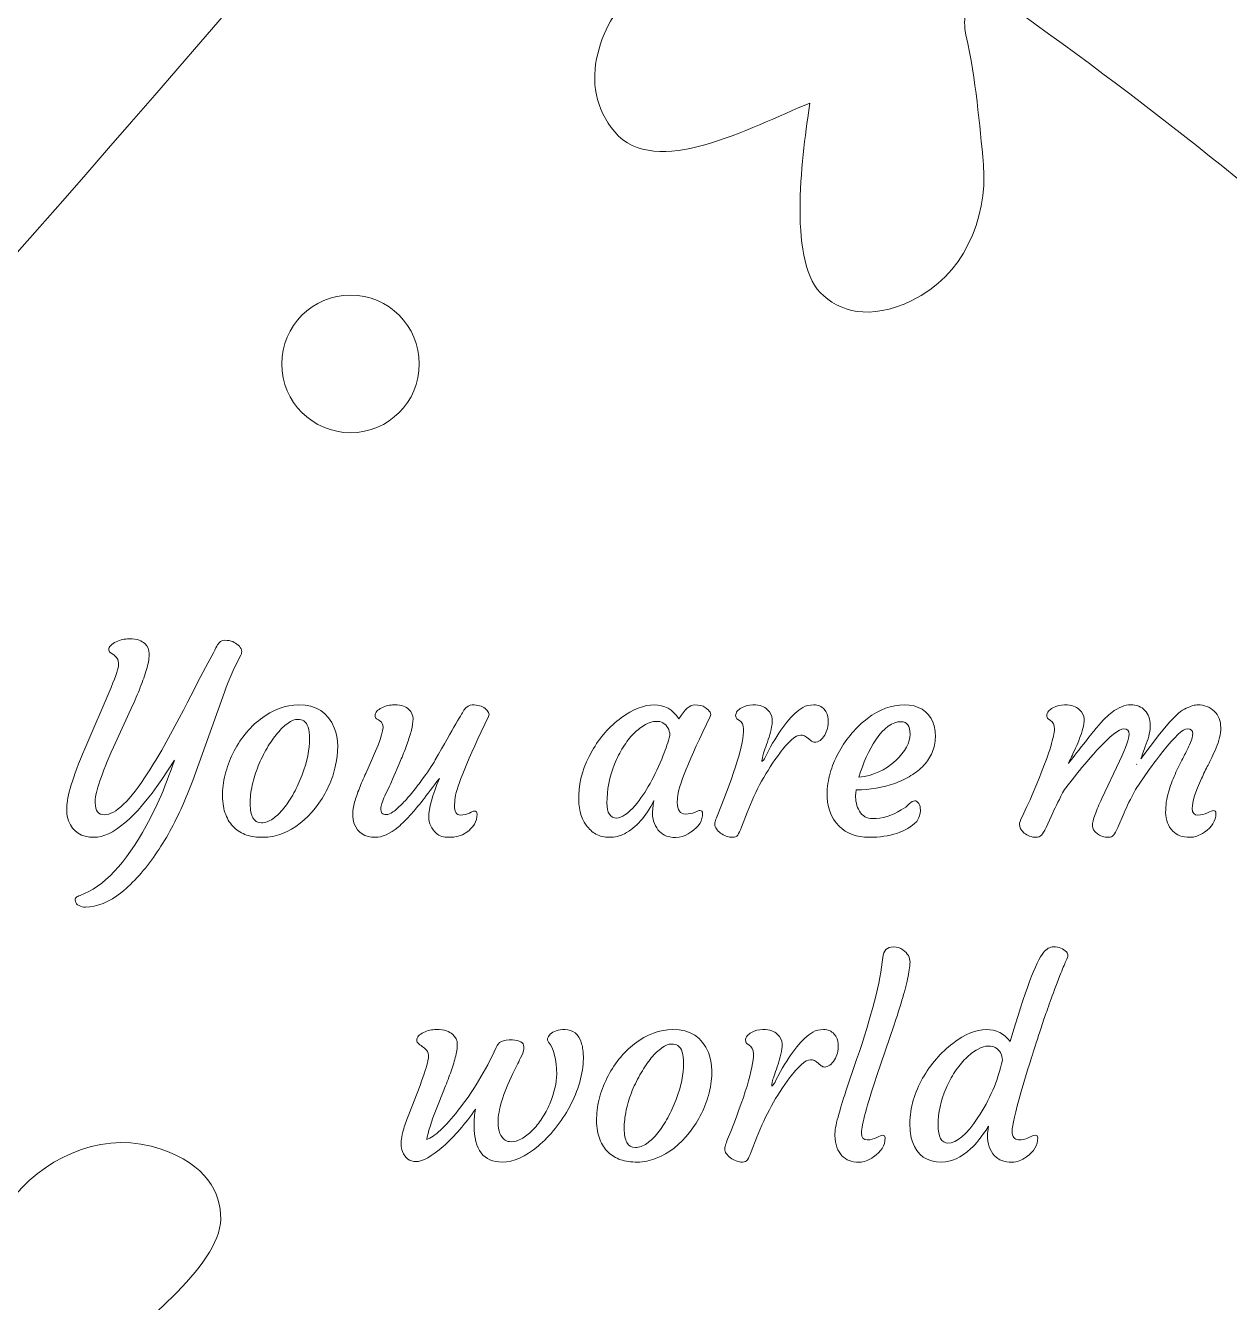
# Model space of a CAD drawing. Header units: inches. Extents: x -160 to 752, y 28 to 782.
# Drawn here: x 327.9 to 427.2, y 496.9 to 602.2 of the extents above; entities that cross this region are included whole.
import ezdxf

# ---------------------------------------------------------------- set-up
doc = ezdxf.new("R2010")
doc.units = ezdxf.units.IN
doc.header["$MEASUREMENT"] = 0
doc.layers.add('_U+0421_U+043B_U+043E_U+0439 1', color=7, linetype='Continuous')

# ---------------------------------------------------------------- blocks, each defined once
blk = doc.blocks.new('block 2')
at = {"layer": '_U+0421_U+043B_U+043E_U+0439 1', "color": 12, "lineweight": 9, "true_color": 0xe30513}
for points, knots in [([(305.09, 27.81), (184.24, 132.09), (55.29, 227.61), (-54.65, 344.61), (-130.38, 432.04), (-160.47, 554.53), (-106.38, 659.79), (-61.65, 746.82), (0.67, 769.94), (55.4, 761.15), (152.47, 745.58), (244.36, 626.03), (305, 559.17), (383.27, 640.56), (469.58, 781.89), (597.36, 753.44), (657.3, 740.1), (700.3, 699.79), (723.45, 645.65), (746.6, 591.54), (751.52, 539.49), (735.49, 482.62), (690.02, 321.27), (429.51, 136.47), (305.09, 27.81), (305.09, 27.81), (305.09, 27.81), (305.09, 27.81)], [0, 0, 0, 0, 1, 1, 1, 2, 2, 2, 3, 3, 3, 4, 4, 4, 5, 5, 5, 6, 6, 6, 7, 7, 7, 8, 8, 8, 9, 9, 9, 9]), ([(579.12, 671.93), (563.35, 665.62), (547.38, 659.03), (531.38, 646.39), (532.3, 644.66), (534.52, 644.38), (535.19, 644.39), (539.12, 644.46), (542.59, 643.97), (545.98, 643.63), (550.52, 642.98), (554.61, 640.09), (555.73, 635.53), (556.65, 631.76), (555.39, 629.45), (553.52, 628.29), (550.2, 626.23), (541.8, 629.26), (538.06, 630.66), (539.03, 625.35), (541.65, 616.89), (537.08, 614.42), (534.94, 613.26), (532.6, 613.35), (530.5, 614.37), (528.4, 615.39), (526.9, 616.82), (525.9, 618.95), (523.85, 623.29), (524.35, 630.52), (525.12, 635.36), (525.37, 636.92), (524.81, 638.65), (523.55, 639.64), (517.37, 633.8), (510.59, 626.3), (504.32, 617.9), (480.88, 586.49), (456.69, 534.63), (430.41, 501.71), (431.53, 500.11), (433.73, 499.78), (434.4, 499.87), (438.28, 500.41), (441.79, 500.35), (445.2, 500.42), (449.79, 500.32), (454.19, 497.95), (455.85, 493.55), (457.22, 489.92), (456.25, 487.47), (454.53, 486.1), (451.49, 483.65), (442.78, 485.65), (438.9, 486.59), (440.51, 481.43), (444.12, 473.35), (439.89, 470.35), (437.9, 468.94), (435.57, 468.75), (433.36, 469.51), (431.15, 470.26), (429.49, 471.5), (428.24, 473.49), (425.68, 477.56), (425.31, 484.79), (425.49, 489.69), (425.55, 491.26), (424.78, 492.92), (423.41, 493.75), (394.21, 462), (361.88, 456.55), (326.54, 457.86), (291.19, 459.16), (252.36, 466.43), (220.23, 490.95), (188.11, 515.47), (162.7, 557.24), (136.22, 588.28), (114.09, 614.22), (90.28, 633.24), (69, 643.8), (67.84, 642.22), (68.55, 640.1), (68.85, 639.5), (70.61, 635.99), (71.68, 632.65), (72.83, 629.44), (74.21, 625.07), (73.38, 620.13), (69.75, 617.15), (66.75, 614.69), (64.12, 614.83), (62.26, 616.01), (58.97, 618.11), (58.07, 626.99), (57.71, 630.97), (53.34, 627.79), (46.86, 621.78), (42.65, 624.83), (40.68, 626.26), (39.75, 628.4), (39.76, 630.74), (39.77, 633.07), (40.41, 635.05), (41.89, 636.87), (44.92, 640.59), (51.66, 643.27), (56.35, 644.67), (57.86, 645.12), (59.18, 646.38), (59.53, 647.94), (34.92, 656.84), (11.32, 654.93), (-10.35, 652.42)], [0, 0, 0, 0, 1, 1, 1, 2, 2, 2, 3, 3, 3, 4, 4, 4, 5, 5, 5, 6, 6, 6, 7, 7, 7, 8, 8, 8, 9, 9, 9, 10, 10, 10, 11, 11, 11, 12, 12, 12, 13, 13, 13, 14, 14, 14, 15, 15, 15, 16, 16, 16, 17, 17, 17, 18, 18, 18, 19, 19, 19, 20, 20, 20, 21, 21, 21, 22, 22, 22, 23, 23, 23, 24, 24, 24, 25, 25, 25, 26, 26, 26, 27, 27, 27, 28, 28, 28, 29, 29, 29, 30, 30, 30, 31, 31, 31, 32, 32, 32, 33, 33, 33, 34, 34, 34, 35, 35, 35, 36, 36, 36, 37, 37, 37, 38, 38, 38, 38]), ([(368.44, 630.97), (378.34, 624.63), (388.24, 618.29), (397.96, 611.69), (397.25, 610.26), (396.1, 609.49), (394.53, 609.41), (389.64, 609.17), (382.46, 608.18), (378.63, 605.28), (376.76, 603.87), (375.66, 602.11), (375.1, 599.84), (374.53, 597.57), (374.92, 595.27), (376.5, 593.41), (379.85, 589.45), (387.59, 593.74), (392.59, 595.78), (391.99, 591.84), (390.75, 582.99), (393.44, 580.17), (394.96, 578.58), (397.49, 577.82), (400.99, 579.5), (405.22, 581.53), (407.2, 586.12), (406.91, 590.7), (406.55, 594.08), (406.31, 597.58), (405.44, 601.41), (405.29, 602.07), (405.11, 604.3), (406.61, 605.55), (430.89, 588.41), (453.35, 569.48), (471.76, 543.66), (499.53, 504.69), (517.31, 450.95), (500.06, 389.01), (482.8, 327.07), (430.6, 256.9), (406.61, 207.43), (393.54, 180.48), (391.14, 191.77), (388.23, 141.24)], [0, 0, 0, 0, 1, 1, 1, 2, 2, 2, 3, 3, 3, 4, 4, 4, 5, 5, 5, 6, 6, 6, 7, 7, 7, 8, 8, 8, 9, 9, 9, 10, 10, 10, 11, 11, 11, 12, 12, 12, 13, 13, 13, 14, 14, 14, 15, 15, 15, 15]), ([(354.73, 579.95), (357.87, 579.95), (360.4, 577.41), (360.4, 574.28), (360.4, 571.15), (357.87, 568.61), (354.73, 568.61), (351.6, 568.61), (349.07, 571.15), (349.07, 574.28), (349.07, 577.41), (351.6, 579.95), (354.73, 579.95), (354.73, 579.95), (354.73, 579.95), (354.73, 579.95)], [0, 0, 0, 0, 1, 1, 1, 2, 2, 2, 3, 3, 3, 4, 4, 4, 5, 5, 5, 5]), ([(-133.18, 526.04), (-108.39, 533.44), (-83.6, 540.85), (-55.47, 535.1), (-54.61, 536.86), (-55.84, 539.06), (-56.24, 539.6), (-58.58, 542.75), (-60.21, 545.86), (-61.91, 548.81), (-64.03, 552.88), (-64.07, 557.88), (-61.02, 561.45), (-58.5, 564.4), (-55.88, 564.72), (-53.85, 563.88), (-50.24, 562.39), (-47.8, 553.8), (-46.76, 549.95), (-43.01, 553.84), (-37.67, 560.89), (-33, 558.62), (-30.8, 557.56), (-29.51, 555.61), (-29.12, 553.31), (-28.72, 551.01), (-29.01, 548.95), (-30.14, 546.9), (-32.48, 542.7), (-38.64, 538.89), (-43.02, 536.7), (-44.43, 535.99), (-45.61, 534.2), (-45.68, 532.6), (-43.53, 531.93), (-41.35, 531.19), (-39.15, 530.35), (-4.07, 517.06), (36.62, 481.68), (67.42, 458.65), (98.21, 435.62), (119.11, 424.94), (144.76, 406.58), (170.42, 388.23), (200.83, 362.19), (232.92, 357.15), (265.02, 352.1), (298.81, 368.05), (336.18, 364.29), (362.16, 361.67), (390.05, 349.49), (418.01, 335.27), (417.56, 333.74), (416.16, 332.58), (414.62, 332.23), (409.84, 331.15), (402.94, 328.94), (399.66, 325.43), (398.06, 323.72), (397.29, 321.79), (397.12, 319.46), (396.95, 317.13), (397.73, 314.93), (399.6, 313.37), (403.59, 310.04), (410.47, 315.6), (415.05, 318.47), (415.14, 314.48), (415.43, 305.55), (418.57, 303.23), (420.34, 301.93), (422.95, 301.61), (426.11, 303.86), (429.94, 306.59), (431.11, 311.46), (430.03, 315.92), (429.09, 319.19), (428.26, 322.6), (426.74, 326.22), (426.48, 326.84), (425.92, 329.01), (427.18, 330.5), (436.29, 325.75), (445.6, 320.79), (454.68, 316.03), (470.92, 307.53), (487.23, 299.46), (503.26, 291.59), (502.8, 290.06), (501.4, 288.89), (499.86, 288.55), (495.08, 287.47), (488.18, 285.26), (484.9, 281.75), (483.3, 280.03), (482.53, 278.11), (482.36, 275.78), (482.19, 273.45), (482.97, 271.25), (484.84, 269.68), (488.83, 266.36), (495.71, 271.91), (500.29, 274.79), (500.38, 270.79), (500.67, 261.87), (503.81, 259.55), (505.58, 258.24), (508.2, 257.93), (511.36, 260.18), (515.18, 262.91), (516.35, 267.77), (515.27, 272.23), (514.33, 275.51), (513.5, 278.92), (511.98, 282.54), (511.72, 283.16), (511.3, 285.41), (512.56, 286.9), (532.97, 276.97), (553.26, 267.38), (573.56, 257.79)], [0, 0, 0, 0, 1, 1, 1, 2, 2, 2, 3, 3, 3, 4, 4, 4, 5, 5, 5, 6, 6, 6, 7, 7, 7, 8, 8, 8, 9, 9, 9, 10, 10, 10, 11, 11, 11, 12, 12, 12, 13, 13, 13, 14, 14, 14, 15, 15, 15, 16, 16, 16, 17, 17, 17, 18, 18, 18, 19, 19, 19, 20, 20, 20, 21, 21, 21, 22, 22, 22, 23, 23, 23, 24, 24, 24, 25, 25, 25, 26, 26, 26, 27, 27, 27, 28, 28, 28, 29, 29, 29, 30, 30, 30, 31, 31, 31, 32, 32, 32, 33, 33, 33, 34, 34, 34, 35, 35, 35, 36, 36, 36, 37, 37, 37, 38, 38, 38, 39, 39, 39, 40, 40, 40, 40]), ([(305, 559.17), (309.08, 537.63), (313.33, 515.82), (316.83, 494.96), (318.78, 494.8), (320.21, 496.52), (320.57, 497.09), (322.64, 500.43), (324.93, 503.09), (327.05, 505.75), (330.05, 509.22), (334.69, 511.09), (339.13, 509.56), (342.8, 508.3), (344.06, 505.99), (344.03, 503.79), (343.97, 499.89), (336.87, 494.46), (333.67, 492.07), (338.67, 490.02), (347.19, 487.64), (346.8, 482.46), (346.61, 480.03), (345.27, 478.12), (343.28, 476.9), (341.28, 475.69), (339.27, 475.2), (336.94, 475.5), (332.18, 476.13), (326.37, 480.47), (322.72, 483.73), (321.54, 484.78), (319.78, 485.25), (318.27, 484.73), (324.35, 446.53), (328.24, 410.82), (325.93, 382.48), (322.31, 337.91), (303.73, 310.91), (288.62, 265.95), (287.04, 266.21), (285.8, 267.11), (285.26, 268.59), (283.6, 273.19), (280.54, 279.76), (276.64, 282.58), (274.74, 283.95), (272.74, 284.48), (270.41, 284.36), (268.07, 284.23), (265.98, 283.18), (264.67, 281.13), (261.87, 276.76), (268.24, 270.62), (271.66, 266.44), (267.71, 265.86), (258.89, 264.45), (256.99, 261.04), (255.91, 259.12), (255.92, 256.49), (258.56, 253.63), (261.74, 250.18), (266.71, 249.63), (271, 251.26), (274.14, 252.6), (277.41, 253.85), (280.82, 255.81), (281.4, 256.14), (283.68, 256.7), (285.32, 255.64), (272.96, 215.04), (263.51, 160.98), (254.5, 104.88), (256.31, 104.14), (258.43, 105.31), (258.94, 105.75), (261.92, 108.31), (264.91, 110.15), (267.74, 112.05), (271.65, 114.45), (276.64, 114.84), (280.41, 112.04), (283.53, 109.73), (284.03, 107.14), (283.33, 105.05), (282.1, 101.35), (273.69, 98.32), (269.92, 97.01), (274.07, 93.54), (281.47, 88.71), (279.54, 83.89), (278.63, 81.63), (276.77, 80.2), (274.5, 79.65), (272.24, 79.09), (270.17, 79.23), (268.04, 80.23), (263.69, 82.27), (259.46, 88.15), (256.97, 92.36), (256.16, 93.72), (254.46, 94.71), (252.86, 94.67), (251.78, 87.84), (250.78, 81.56), (249.7, 74.71)], [0, 0, 0, 0, 1, 1, 1, 2, 2, 2, 3, 3, 3, 4, 4, 4, 5, 5, 5, 6, 6, 6, 7, 7, 7, 8, 8, 8, 9, 9, 9, 10, 10, 10, 11, 11, 11, 12, 12, 12, 13, 13, 13, 14, 14, 14, 15, 15, 15, 16, 16, 16, 17, 17, 17, 18, 18, 18, 19, 19, 19, 20, 20, 20, 21, 21, 21, 22, 22, 22, 23, 23, 23, 24, 24, 24, 25, 25, 25, 26, 26, 26, 27, 27, 27, 28, 28, 28, 29, 29, 29, 30, 30, 30, 31, 31, 31, 32, 32, 32, 33, 33, 33, 34, 34, 34, 35, 35, 35, 35])]:
    blk.add_open_spline(points, degree=3, knots=knots, dxfattribs=at)
at = {"layer": '_U+0421_U+043B_U+043E_U+0439 1', "lineweight": 0}
for points, knots in [([(333.69, 538.11), (333.69, 537.45), (333.94, 537.12), (334.44, 537.12), (335.36, 537.12), (336.56, 538.27), (338.03, 540.58), (338.46, 541.26), (338.9, 541.98), (339.34, 542.74), (339.34, 542.74), (340.62, 545.09), (340.62, 545.09), (342.44, 548.62), (343.5, 550.63), (343.78, 551.13), (343.91, 551.38), (344.11, 551.5), (344.37, 551.5), (344.63, 551.5), (344.85, 551.47), (345.02, 551.39), (345.19, 551.32), (345.34, 551.22), (345.47, 551.11), (345.76, 550.83), (345.83, 550.55), (345.69, 550.27), (345.2, 549.36), (344.74, 548.35), (344.33, 547.23), (344.33, 547.23), (341.72, 539.94), (341.72, 539.94), (341.44, 539.2), (341.15, 538.49), (340.85, 537.8), (340.55, 537.12), (340.21, 536.44), (339.84, 535.76), (339.46, 535.08), (339.07, 534.44), (338.64, 533.82), (338.22, 533.21), (337.77, 532.64), (337.3, 532.11), (336.84, 531.59), (336.36, 531.13), (335.87, 530.74), (334.83, 529.92), (333.84, 529.51), (332.89, 529.51), (332.71, 529.51), (332.53, 529.55), (332.36, 529.63), (332.18, 529.72), (332.08, 529.83), (332.05, 529.99), (332.01, 530.14), (332.03, 530.24), (332.12, 530.3), (332.2, 530.36), (332.31, 530.41), (332.45, 530.47), (334.38, 531.19), (336.19, 533.1), (337.9, 536.22), (338.4, 537.14), (338.87, 538.1), (339.29, 539.09), (339.78, 540.38), (340.09, 541.23), (340.23, 541.62), (340.23, 541.62), (339.18, 540.02), (339.18, 540.02), (336.98, 536.84), (335.11, 535.26), (333.58, 535.26), (332.54, 535.26), (331.85, 535.71), (331.5, 536.62), (331.4, 536.9), (331.35, 537.15), (331.35, 537.35), (331.35, 537.35), (331.35, 537.75), (331.35, 537.75), (331.35, 538.59), (331.83, 540.19), (332.82, 542.56), (332.82, 542.56), (334.99, 547.62), (334.99, 547.62), (335.41, 548.63), (335.62, 549.25), (335.62, 549.48), (335.62, 549.71), (335.58, 549.89), (335.5, 550.01), (335.41, 550.13), (335.32, 550.22), (335.21, 550.29), (335.21, 550.29), (334.93, 550.5), (334.93, 550.5), (334.85, 550.56), (334.8, 550.64), (334.8, 550.75), (334.8, 550.86), (334.86, 550.97), (334.97, 551.08), (335.08, 551.2), (335.23, 551.29), (335.41, 551.38), (335.77, 551.54), (336.13, 551.62), (336.48, 551.62), (336.83, 551.62), (337.11, 551.58), (337.3, 551.51), (337.49, 551.43), (337.65, 551.34), (337.77, 551.23), (338.02, 551), (338.14, 550.72), (338.14, 550.4), (338.14, 550.08), (338.08, 549.7), (337.96, 549.26), (337.83, 548.82), (337.68, 548.34), (337.48, 547.82), (337.28, 547.3), (337.05, 546.75), (336.79, 546.17), (336.79, 546.17), (335.2, 542.68), (335.2, 542.68), (334.19, 540.46), (333.69, 538.99), (333.69, 538.27), (333.69, 538.27), (333.69, 538.11), (333.69, 538.11), (333.69, 538.11), (333.69, 538.11), (333.69, 538.11)], [0, 0, 0, 0, 1, 1, 1, 2, 2, 2, 3, 3, 3, 4, 4, 4, 5, 5, 5, 6, 6, 6, 7, 7, 7, 8, 8, 8, 9, 9, 9, 10, 10, 10, 11, 11, 11, 12, 12, 12, 13, 13, 13, 14, 14, 14, 15, 15, 15, 16, 16, 16, 17, 17, 17, 18, 18, 18, 19, 19, 19, 20, 20, 20, 21, 21, 21, 22, 22, 22, 23, 23, 23, 24, 24, 24, 25, 25, 25, 26, 26, 26, 27, 27, 27, 28, 28, 28, 29, 29, 29, 30, 30, 30, 31, 31, 31, 32, 32, 32, 33, 33, 33, 34, 34, 34, 35, 35, 35, 36, 36, 36, 37, 37, 37, 38, 38, 38, 39, 39, 39, 40, 40, 40, 41, 41, 41, 42, 42, 42, 43, 43, 43, 44, 44, 44, 45, 45, 45, 46, 46, 46, 47, 47, 47, 48, 48, 48, 49, 49, 49, 49]), ([(345.13, 536.07), (344.84, 536.35), (344.61, 536.7), (344.44, 537.14), (344.27, 537.56), (344.19, 538.07), (344.18, 538.66), (344.17, 539.24), (344.25, 539.83), (344.4, 540.43), (344.55, 541.03), (344.76, 541.61), (345.03, 542.17), (345.31, 542.73), (345.64, 543.25), (346.03, 543.74), (346.41, 544.22), (346.84, 544.65), (347.31, 545.01), (348.32, 545.79), (349.38, 546.18), (350.47, 546.18), (351.91, 546.18), (352.88, 545.55), (353.39, 544.29), (353.75, 543.38), (353.77, 542.27), (353.45, 540.97), (353.16, 539.78), (352.62, 538.69), (351.84, 537.69), (351.07, 536.7), (350.16, 535.99), (349.11, 535.57), (348.57, 535.36), (348.05, 535.26), (347.54, 535.26), (347.03, 535.26), (346.57, 535.32), (346.17, 535.45), (345.77, 535.59), (345.42, 535.79), (345.13, 536.07), (345.13, 536.07), (345.13, 536.07), (345.13, 536.07)], [0, 0, 0, 0, 1, 1, 1, 2, 2, 2, 3, 3, 3, 4, 4, 4, 5, 5, 5, 6, 6, 6, 7, 7, 7, 8, 8, 8, 9, 9, 9, 10, 10, 10, 11, 11, 11, 12, 12, 12, 13, 13, 13, 14, 14, 14, 15, 15, 15, 15]), ([(364.92, 537.42), (365.08, 537.42), (365.16, 537.34), (365.16, 537.18), (365.16, 536.57), (364.86, 536.06), (364.26, 535.65), (363.86, 535.39), (363.39, 535.26), (362.84, 535.26), (362.39, 535.26), (362.06, 535.36), (361.82, 535.57), (361.39, 535.95), (361.18, 536.41), (361.18, 536.95), (361.18, 537.64), (361.47, 538.7), (362.05, 540.12), (360.97, 538.67), (360.22, 537.71), (359.79, 537.23), (359.36, 536.75), (358.98, 536.38), (358.66, 536.11), (357.96, 535.54), (357.33, 535.26), (356.77, 535.26), (355.9, 535.26), (355.33, 535.63), (355.04, 536.38), (354.96, 536.61), (354.92, 536.87), (354.92, 537.16), (354.92, 537.46), (354.97, 537.79), (355.07, 538.16), (355.17, 538.52), (355.3, 538.91), (355.46, 539.3), (355.62, 539.7), (355.8, 540.11), (355.99, 540.53), (355.99, 540.53), (356.55, 541.78), (356.55, 541.78), (357.27, 543.39), (357.54, 544.35), (357.35, 544.65), (357.27, 544.78), (357.11, 544.91), (356.88, 545.04), (356.8, 545.09), (356.76, 545.17), (356.76, 545.3), (356.76, 545.42), (356.81, 545.54), (356.91, 545.65), (357.01, 545.76), (357.14, 545.86), (357.3, 545.94), (357.64, 546.1), (357.98, 546.18), (358.33, 546.18), (358.67, 546.18), (358.93, 546.15), (359.1, 546.07), (359.28, 546), (359.43, 545.91), (359.54, 545.8), (359.77, 545.56), (359.88, 545.31), (359.88, 545.03), (359.88, 544.75), (359.84, 544.44), (359.75, 544.1), (359.66, 543.75), (359.54, 543.38), (359.39, 542.97), (359.25, 542.57), (359.09, 542.15), (358.91, 541.72), (358.43, 540.59), (358.11, 539.84), (357.94, 539.48), (357.94, 539.48), (357.55, 538.68), (357.55, 538.68), (357.34, 538.19), (357.23, 537.86), (357.23, 537.66), (357.23, 537.47), (357.26, 537.33), (357.32, 537.25), (357.39, 537.17), (357.5, 537.13), (357.66, 537.13), (357.83, 537.13), (358.02, 537.21), (358.23, 537.36), (358.45, 537.51), (358.68, 537.72), (358.94, 537.97), (359.2, 538.23), (359.47, 538.53), (359.75, 538.87), (360.03, 539.21), (360.3, 539.56), (360.56, 539.92), (361.09, 540.63), (361.47, 541.2), (361.71, 541.64), (363.19, 544.25), (363.98, 545.61), (364.08, 545.73), (364.3, 546.03), (364.53, 546.18), (364.76, 546.18), (364.99, 546.18), (365.2, 546.16), (365.37, 546.1), (365.55, 546.05), (365.7, 545.98), (365.82, 545.88), (366.11, 545.66), (366.21, 545.45), (366.1, 545.23), (364.4, 541.68), (363.49, 539.45), (363.35, 538.54), (363.32, 538.23), (363.3, 538.01), (363.3, 537.89), (363.3, 537.36), (363.46, 537.1), (363.78, 537.1), (364.08, 537.1), (364.33, 537.15), (364.53, 537.26), (364.72, 537.37), (364.85, 537.42), (364.92, 537.42), (364.92, 537.42), (364.92, 537.42), (364.92, 537.42)], [0, 0, 0, 0, 1, 1, 1, 2, 2, 2, 3, 3, 3, 4, 4, 4, 5, 5, 5, 6, 6, 6, 7, 7, 7, 8, 8, 8, 9, 9, 9, 10, 10, 10, 11, 11, 11, 12, 12, 12, 13, 13, 13, 14, 14, 14, 15, 15, 15, 16, 16, 16, 17, 17, 17, 18, 18, 18, 19, 19, 19, 20, 20, 20, 21, 21, 21, 22, 22, 22, 23, 23, 23, 24, 24, 24, 25, 25, 25, 26, 26, 26, 27, 27, 27, 28, 28, 28, 29, 29, 29, 30, 30, 30, 31, 31, 31, 32, 32, 32, 33, 33, 33, 34, 34, 34, 35, 35, 35, 36, 36, 36, 37, 37, 37, 38, 38, 38, 39, 39, 39, 40, 40, 40, 41, 41, 41, 42, 42, 42, 43, 43, 43, 44, 44, 44, 45, 45, 45, 46, 46, 46, 47, 47, 47, 48, 48, 48, 48]), ([(381.66, 538.14), (381.66, 537.5), (381.89, 537.18), (382.34, 537.18), (382.65, 537.18), (382.91, 537.23), (383.12, 537.33), (383.32, 537.42), (383.46, 537.47), (383.53, 537.47), (383.68, 537.47), (383.75, 537.4), (383.75, 537.24), (383.75, 536.64), (383.44, 536.13), (382.81, 535.7), (382.15, 535.24), (381.47, 535.13), (380.78, 535.36), (380.33, 535.52), (379.99, 535.87), (379.78, 536.4), (379.67, 536.67), (379.62, 536.92), (379.62, 537.14), (379.62, 537.5), (379.66, 537.88), (379.73, 538.29), (379.08, 536.96), (378.27, 536.05), (377.31, 535.55), (376.93, 535.35), (376.52, 535.26), (376.09, 535.26), (375.66, 535.26), (375.28, 535.35), (374.96, 535.52), (374.65, 535.7), (374.38, 535.95), (374.15, 536.26), (373.7, 536.92), (373.5, 537.74), (373.54, 538.73), (373.58, 539.97), (373.95, 541.19), (374.64, 542.38), (375.27, 543.49), (376.07, 544.4), (377.04, 545.1), (378.01, 545.82), (378.91, 546.18), (379.76, 546.18), (380.6, 546.18), (381.28, 545.8), (381.8, 545.02), (382.27, 545.8), (382.7, 546.18), (383.07, 546.18), (383.47, 546.18), (383.77, 546.11), (383.97, 545.96), (384.36, 545.69), (384.49, 545.44), (384.38, 545.23), (382.63, 541.65), (381.73, 539.42), (381.68, 538.54), (381.67, 538.42), (381.66, 538.28), (381.66, 538.14), (381.66, 538.14), (381.66, 538.14), (381.66, 538.14)], [0, 0, 0, 0, 1, 1, 1, 2, 2, 2, 3, 3, 3, 4, 4, 4, 5, 5, 5, 6, 6, 6, 7, 7, 7, 8, 8, 8, 9, 9, 9, 10, 10, 10, 11, 11, 11, 12, 12, 12, 13, 13, 13, 14, 14, 14, 15, 15, 15, 16, 16, 16, 17, 17, 17, 18, 18, 18, 19, 19, 19, 20, 20, 20, 21, 21, 21, 22, 22, 22, 23, 23, 23, 24, 24, 24, 24]), ([(385.23, 535.61), (385.09, 535.72), (384.97, 535.83), (384.89, 535.96), (384.81, 536.09), (384.76, 536.2), (384.75, 536.3), (384.75, 536.39), (384.77, 536.51), (384.81, 536.64), (384.86, 536.78), (384.92, 536.94), (384.99, 537.14), (386.42, 540.64), (387.13, 542.99), (387.13, 544.19), (387.11, 544.52), (386.99, 544.76), (386.78, 544.9), (386.78, 544.9), (386.58, 545.04), (386.58, 545.04), (386.51, 545.09), (386.48, 545.17), (386.47, 545.3), (386.47, 545.42), (386.51, 545.54), (386.6, 545.65), (386.7, 545.76), (386.81, 545.86), (386.96, 545.94), (387.26, 546.1), (387.57, 546.18), (387.88, 546.18), (388.2, 546.18), (388.45, 546.15), (388.63, 546.08), (388.81, 546.01), (388.96, 545.91), (389.08, 545.8), (389.35, 545.55), (389.48, 545.28), (389.49, 545), (389.49, 544.72), (389.46, 544.44), (389.39, 544.15), (389.33, 543.87), (389.25, 543.59), (389.15, 543.31), (389.07, 543.04), (388.97, 542.78), (388.88, 542.53), (388.79, 542.28), (388.73, 542.1), (388.71, 541.98), (388.65, 541.73), (388.63, 541.58), (388.64, 541.52), (388.81, 541.67), (388.91, 541.81), (388.95, 541.95), (388.95, 541.95), (389.35, 542.72), (389.35, 542.72), (390.26, 544.35), (391.15, 545.43), (392.01, 545.96), (392.26, 546.11), (392.56, 546.18), (392.91, 546.18), (393.27, 546.18), (393.55, 546.06), (393.77, 545.81), (393.98, 545.56), (394.1, 545.29), (394.1, 544.99), (394.12, 544.69), (394.1, 544.44), (394.04, 544.24), (393.99, 544.04), (393.91, 543.86), (393.81, 543.68), (393.58, 543.29), (393.3, 543.1), (392.97, 543.1), (392.88, 543.1), (392.8, 543.13), (392.72, 543.19), (392.72, 543.19), (392.49, 543.39), (392.49, 543.39), (392.26, 543.59), (392.04, 543.69), (391.83, 543.69), (391.61, 543.69), (391.36, 543.55), (391.05, 543.28), (390.75, 543), (390.44, 542.64), (390.11, 542.2), (389.01, 540.74), (388.11, 539.11), (387.41, 537.31), (387.41, 537.31), (386.95, 536.09), (386.95, 536.09), (386.83, 535.79), (386.73, 535.58), (386.64, 535.45), (386.55, 535.32), (386.41, 535.26), (386.23, 535.26), (386.06, 535.26), (385.88, 535.29), (385.7, 535.36), (385.52, 535.42), (385.37, 535.51), (385.23, 535.61), (385.23, 535.61), (385.23, 535.61), (385.23, 535.61)], [0, 0, 0, 0, 1, 1, 1, 2, 2, 2, 3, 3, 3, 4, 4, 4, 5, 5, 5, 6, 6, 6, 7, 7, 7, 8, 8, 8, 9, 9, 9, 10, 10, 10, 11, 11, 11, 12, 12, 12, 13, 13, 13, 14, 14, 14, 15, 15, 15, 16, 16, 16, 17, 17, 17, 18, 18, 18, 19, 19, 19, 20, 20, 20, 21, 21, 21, 22, 22, 22, 23, 23, 23, 24, 24, 24, 25, 25, 25, 26, 26, 26, 27, 27, 27, 28, 28, 28, 29, 29, 29, 30, 30, 30, 31, 31, 31, 32, 32, 32, 33, 33, 33, 34, 34, 34, 35, 35, 35, 36, 36, 36, 37, 37, 37, 38, 38, 38, 39, 39, 39, 40, 40, 40, 40]), ([(394.01, 539.02), (394.04, 539.63), (394.14, 540.21), (394.32, 540.76), (394.49, 541.31), (394.73, 541.85), (395.02, 542.37), (395.31, 542.89), (395.66, 543.38), (396.05, 543.84), (396.44, 544.31), (396.87, 544.71), (397.33, 545.06), (398.33, 545.81), (399.33, 546.18), (400.35, 546.18), (401.54, 546.18), (402.34, 545.69), (402.74, 544.71), (402.88, 544.37), (402.94, 543.98), (402.93, 543.52), (402.93, 543.07), (402.84, 542.64), (402.67, 542.26), (402.5, 541.87), (402.27, 541.52), (401.98, 541.2), (401.68, 540.88), (401.33, 540.6), (400.92, 540.35), (400.51, 540.1), (400.07, 539.89), (399.59, 539.71), (398.6, 539.36), (397.54, 539.18), (396.41, 539.17), (396.38, 539.07), (396.36, 538.92), (396.36, 538.73), (396.35, 538.53), (396.37, 538.32), (396.42, 538.07), (396.47, 537.83), (396.55, 537.62), (396.67, 537.43), (396.92, 537.01), (397.28, 536.8), (397.76, 536.8), (398.57, 536.8), (399.35, 537.04), (400.12, 537.52), (400.39, 537.67), (400.61, 537.84), (400.78, 538.01), (400.96, 538.18), (401.11, 538.27), (401.23, 538.27), (401.36, 538.27), (401.47, 538.19), (401.56, 538.05), (401.65, 537.9), (401.7, 537.72), (401.7, 537.53), (401.7, 537.17), (401.59, 536.85), (401.39, 536.57), (400.51, 535.7), (399.2, 535.26), (397.47, 535.26), (396.44, 535.26), (395.62, 535.57), (395, 536.18), (394.3, 536.87), (393.98, 537.82), (394.01, 539.02), (394.01, 539.02), (394.01, 539.02), (394.01, 539.02)], [0, 0, 0, 0, 1, 1, 1, 2, 2, 2, 3, 3, 3, 4, 4, 4, 5, 5, 5, 6, 6, 6, 7, 7, 7, 8, 8, 8, 9, 9, 9, 10, 10, 10, 11, 11, 11, 12, 12, 12, 13, 13, 13, 14, 14, 14, 15, 15, 15, 16, 16, 16, 17, 17, 17, 18, 18, 18, 19, 19, 19, 20, 20, 20, 21, 21, 21, 22, 22, 22, 23, 23, 23, 24, 24, 24, 25, 25, 25, 26, 26, 26, 26]), ([(418.47, 544.21), (418.07, 544.21), (417.33, 543.62), (416.25, 542.45), (415.45, 541.54), (414.87, 540.85), (414.51, 540.39), (414.51, 540.39), (413.57, 539.2), (413.57, 539.2), (413.16, 538.43), (412.85, 537.8), (412.61, 537.29), (412.61, 537.29), (412.05, 536.07), (412.05, 536.07), (411.9, 535.77), (411.78, 535.56), (411.67, 535.44), (411.56, 535.32), (411.41, 535.26), (411.23, 535.26), (411.04, 535.26), (410.87, 535.29), (410.7, 535.36), (410.53, 535.42), (410.38, 535.51), (410.25, 535.61), (409.99, 535.84), (409.86, 536.08), (409.86, 536.34), (409.86, 536.45), (409.93, 536.65), (410.08, 536.96), (410.08, 536.96), (410.48, 537.81), (410.48, 537.81), (410.61, 538.06), (410.75, 538.38), (410.92, 538.77), (410.92, 538.77), (411.51, 540.2), (411.51, 540.2), (412.33, 542.26), (412.74, 543.59), (412.74, 544.19), (412.74, 544.51), (412.64, 544.74), (412.43, 544.9), (412.43, 544.9), (412.22, 545.04), (412.22, 545.04), (412.15, 545.09), (412.11, 545.17), (412.11, 545.3), (412.11, 545.42), (412.16, 545.54), (412.25, 545.65), (412.35, 545.76), (412.47, 545.86), (412.62, 545.94), (412.94, 546.1), (413.26, 546.18), (413.57, 546.18), (413.89, 546.18), (414.14, 546.15), (414.32, 546.08), (414.5, 546.01), (414.66, 545.91), (414.79, 545.8), (415.05, 545.55), (415.19, 545.3), (415.19, 545.03), (415.19, 544.77), (415.15, 544.5), (415.08, 544.23), (415.01, 543.97), (414.93, 543.69), (414.82, 543.42), (414.72, 543.14), (414.61, 542.88), (414.49, 542.62), (414.21, 542.02), (414.03, 541.65), (413.97, 541.51), (413.9, 541.38), (413.88, 541.33), (413.91, 541.36), (415.19, 543.02), (415.95, 543.99), (416.21, 544.29), (416.75, 544.91), (417.17, 545.34), (417.47, 545.56), (418.02, 545.98), (418.54, 546.18), (419.03, 546.18), (419.52, 546.18), (419.91, 546.03), (420.2, 545.72), (420.5, 545.41), (420.64, 545.01), (420.64, 544.51), (420.64, 544.07), (420.53, 543.55), (420.31, 542.96), (420.09, 542.37), (419.94, 541.96), (419.86, 541.72), (419.86, 541.72), (421.4, 543.75), (421.4, 543.75), (421.4, 543.75), (422.25, 544.77), (422.25, 544.77), (422.77, 545.35), (423.22, 545.73), (423.61, 545.91), (424, 546.09), (424.32, 546.18), (424.57, 546.18), (424.82, 546.18), (425.06, 546.14), (425.3, 546.05), (425.54, 545.96), (425.75, 545.83), (425.91, 545.66), (426.27, 545.32), (426.45, 544.86), (426.45, 544.3), (426.45, 543.76), (426.32, 543.2), (426.07, 542.63), (425.82, 542.06), (425.6, 541.59), (425.41, 541.22), (425.22, 540.86), (425.04, 540.49), (424.87, 540.12), (424.36, 539.01), (424.1, 538.19), (424.1, 537.65), (424.1, 537.27), (424.26, 537.09), (424.57, 537.09), (424.86, 537.09), (425.12, 537.15), (425.36, 537.27), (425.6, 537.4), (425.76, 537.46), (425.83, 537.46), (425.97, 537.46), (426.05, 537.39), (426.05, 537.24), (426.05, 536.62), (425.73, 536.1), (425.1, 535.69), (424.67, 535.4), (424.28, 535.26), (423.93, 535.26), (423.58, 535.26), (423.3, 535.3), (423.08, 535.38), (422.86, 535.47), (422.67, 535.6), (422.49, 535.78), (422.11, 536.19), (421.91, 536.69), (421.91, 537.3), (421.91, 537.9), (421.98, 538.46), (422.14, 538.97), (422.29, 539.48), (422.47, 539.97), (422.68, 540.45), (422.89, 540.93), (423.1, 541.36), (423.32, 541.76), (423.53, 542.17), (423.69, 542.48), (423.8, 542.72), (424.03, 543.21), (424.14, 543.57), (424.14, 543.8), (424.14, 544.07), (423.99, 544.21), (423.71, 544.21), (423.33, 544.21), (422.66, 543.58), (421.68, 542.33), (420.94, 541.37), (420.43, 540.67), (420.14, 540.24), (420.14, 540.24), (419.42, 539.2), (419.42, 539.2), (419.02, 538.43), (418.71, 537.8), (418.49, 537.29), (418.49, 537.29), (417.96, 536.07), (417.96, 536.07), (417.82, 535.77), (417.71, 535.56), (417.61, 535.44), (417.51, 535.32), (417.38, 535.26), (417.2, 535.26), (417.03, 535.26), (416.86, 535.29), (416.7, 535.34), (416.53, 535.4), (416.39, 535.47), (416.28, 535.56), (416, 535.76), (415.87, 535.98), (415.87, 536.2), (415.87, 536.43), (415.94, 536.74), (416.09, 537.14), (416.24, 537.53), (416.43, 537.97), (416.65, 538.46), (416.65, 538.46), (418.11, 541.55), (418.11, 541.55), (418.64, 542.7), (418.9, 543.43), (418.9, 543.74), (418.9, 544.05), (418.76, 544.21), (418.47, 544.21), (418.47, 544.21), (418.47, 544.21), (418.47, 544.21)], [0, 0, 0, 0, 1, 1, 1, 2, 2, 2, 3, 3, 3, 4, 4, 4, 5, 5, 5, 6, 6, 6, 7, 7, 7, 8, 8, 8, 9, 9, 9, 10, 10, 10, 11, 11, 11, 12, 12, 12, 13, 13, 13, 14, 14, 14, 15, 15, 15, 16, 16, 16, 17, 17, 17, 18, 18, 18, 19, 19, 19, 20, 20, 20, 21, 21, 21, 22, 22, 22, 23, 23, 23, 24, 24, 24, 25, 25, 25, 26, 26, 26, 27, 27, 27, 28, 28, 28, 29, 29, 29, 30, 30, 30, 31, 31, 31, 32, 32, 32, 33, 33, 33, 34, 34, 34, 35, 35, 35, 36, 36, 36, 37, 37, 37, 38, 38, 38, 39, 39, 39, 40, 40, 40, 41, 41, 41, 42, 42, 42, 43, 43, 43, 44, 44, 44, 45, 45, 45, 46, 46, 46, 47, 47, 47, 48, 48, 48, 49, 49, 49, 50, 50, 50, 51, 51, 51, 52, 52, 52, 53, 53, 53, 54, 54, 54, 55, 55, 55, 56, 56, 56, 57, 57, 57, 58, 58, 58, 59, 59, 59, 60, 60, 60, 61, 61, 61, 62, 62, 62, 63, 63, 63, 64, 64, 64, 65, 65, 65, 66, 66, 66, 67, 67, 67, 68, 68, 68, 69, 69, 69, 70, 70, 70, 71, 71, 71, 72, 72, 72, 73, 73, 73, 74, 74, 74, 75, 75, 75, 76, 76, 76, 77, 77, 77, 78, 78, 78, 78]), ([(347.13, 541.14), (346.92, 540.63), (346.75, 540.1), (346.63, 539.55), (346.51, 539.01), (346.45, 538.49), (346.46, 538.01), (346.47, 537.53), (346.54, 537.15), (346.68, 536.87), (346.83, 536.6), (347.06, 536.46), (347.38, 536.46), (347.7, 536.46), (348.01, 536.57), (348.32, 536.79), (348.64, 537.01), (348.94, 537.3), (349.23, 537.66), (349.52, 538.02), (349.8, 538.44), (350.06, 538.92), (350.32, 539.39), (350.54, 539.89), (350.74, 540.4), (351.16, 541.52), (351.37, 542.52), (351.35, 543.39), (351.35, 544.16), (351.2, 544.65), (350.88, 544.85), (350.76, 544.94), (350.58, 544.98), (350.36, 544.98), (350.13, 544.98), (349.87, 544.88), (349.58, 544.67), (349.28, 544.46), (348.99, 544.19), (348.7, 543.84), (348.4, 543.49), (348.12, 543.08), (347.85, 542.62), (347.58, 542.15), (347.34, 541.66), (347.13, 541.14), (347.13, 541.14), (347.13, 541.14), (347.13, 541.14)], [0, 0, 0, 0, 1, 1, 1, 2, 2, 2, 3, 3, 3, 4, 4, 4, 5, 5, 5, 6, 6, 6, 7, 7, 7, 8, 8, 8, 9, 9, 9, 10, 10, 10, 11, 11, 11, 12, 12, 12, 13, 13, 13, 14, 14, 14, 15, 15, 15, 16, 16, 16, 16]), ([(375.86, 538.1), (375.86, 537.26), (376.13, 536.85), (376.66, 536.85), (377.07, 536.85), (377.58, 537.2), (378.18, 537.89), (379.06, 538.92), (379.83, 540.3), (380.51, 542.03), (380.73, 542.58), (380.91, 543.12), (381.05, 543.66), (381.03, 544.14), (380.83, 544.49), (380.46, 544.71), (380.33, 544.79), (380.14, 544.82), (379.9, 544.82), (379.65, 544.82), (379.36, 544.73), (379.03, 544.55), (378.7, 544.37), (378.38, 544.12), (378.07, 543.81), (377.76, 543.49), (377.47, 543.12), (377.2, 542.69), (376.93, 542.27), (376.7, 541.8), (376.49, 541.3), (376.07, 540.23), (375.86, 539.16), (375.86, 538.1), (375.86, 538.1), (375.86, 538.1), (375.86, 538.1)], [0, 0, 0, 0, 1, 1, 1, 2, 2, 2, 3, 3, 3, 4, 4, 4, 5, 5, 5, 6, 6, 6, 7, 7, 7, 8, 8, 8, 9, 9, 9, 10, 10, 10, 11, 11, 11, 12, 12, 12, 12]), ([(400.12, 544.79), (399.39, 544.79), (398.69, 544.29), (398.01, 543.29), (397.44, 542.42), (396.98, 541.4), (396.63, 540.21), (397.79, 540.33), (398.8, 540.79), (399.66, 541.59), (400.45, 542.35), (400.84, 543.07), (400.84, 543.76), (400.84, 544.45), (400.6, 544.79), (400.12, 544.79), (400.12, 544.79), (400.12, 544.79), (400.12, 544.79)], [0, 0, 0, 0, 1, 1, 1, 2, 2, 2, 3, 3, 3, 4, 4, 4, 5, 5, 5, 6, 6, 6, 6]), ([(419.5, 541.26), (419.51, 541.26), (419.52, 541.26), (419.52, 541.27), (419.52, 541.27), (419.53, 541.29), (419.53, 541.29), (419.51, 541.27), (419.5, 541.26), (419.5, 541.26), (419.5, 541.26), (419.5, 541.26), (419.5, 541.26)], [0, 0, 0, 0, 1, 1, 1, 2, 2, 2, 3, 3, 3, 4, 4, 4, 4]), ([(395.23, 509.02), (395.06, 509.2), (394.92, 509.43), (394.81, 509.71), (394.71, 509.99), (394.65, 510.32), (394.65, 510.69), (394.65, 511.07), (394.73, 511.57), (394.91, 512.2), (395.08, 512.82), (395.29, 513.54), (395.56, 514.34), (395.56, 514.34), (396.44, 516.94), (396.44, 516.94), (397.69, 520.57), (398.41, 523.37), (398.6, 525.35), (398.66, 525.93), (398.95, 526.23), (399.46, 526.23), (399.78, 526.23), (400.04, 526.15), (400.25, 525.99), (400.66, 525.69), (400.85, 525.35), (400.84, 524.97), (400.83, 524.59), (400.76, 524.14), (400.64, 523.6), (400.52, 523.05), (400.37, 522.47), (400.18, 521.83), (399.99, 521.19), (399.78, 520.52), (399.53, 519.81), (399.53, 519.81), (398.09, 515.56), (398.09, 515.56), (397.26, 513.15), (396.85, 511.59), (396.85, 510.89), (396.85, 510.51), (397, 510.32), (397.31, 510.32), (397.6, 510.32), (397.86, 510.39), (398.11, 510.51), (398.35, 510.64), (398.5, 510.7), (398.57, 510.7), (398.72, 510.7), (398.79, 510.63), (398.79, 510.48), (398.79, 509.86), (398.47, 509.34), (397.84, 508.92), (397.41, 508.64), (397.03, 508.49), (396.67, 508.49), (396.32, 508.49), (396.04, 508.53), (395.82, 508.62), (395.61, 508.7), (395.41, 508.83), (395.23, 509.02), (395.23, 509.02), (395.23, 509.02), (395.23, 509.02)], [0, 0, 0, 0, 1, 1, 1, 2, 2, 2, 3, 3, 3, 4, 4, 4, 5, 5, 5, 6, 6, 6, 7, 7, 7, 8, 8, 8, 9, 9, 9, 10, 10, 10, 11, 11, 11, 12, 12, 12, 13, 13, 13, 14, 14, 14, 15, 15, 15, 16, 16, 16, 17, 17, 17, 18, 18, 18, 19, 19, 19, 20, 20, 20, 21, 21, 21, 22, 22, 22, 23, 23, 23, 23]), ([(411.15, 510.71), (411.29, 510.71), (411.37, 510.63), (411.37, 510.48), (411.37, 509.88), (411.06, 509.37), (410.44, 508.93), (410.03, 508.64), (409.64, 508.49), (409.27, 508.49), (408.9, 508.49), (408.62, 508.53), (408.4, 508.62), (408.18, 508.7), (407.99, 508.83), (407.81, 509.02), (407.42, 509.43), (407.23, 510.01), (407.23, 510.74), (407.23, 510.89), (407.26, 511.12), (407.31, 511.44), (406.75, 510.57), (406.26, 509.96), (405.86, 509.6), (405.04, 508.86), (404.24, 508.49), (403.46, 508.49), (402.23, 508.49), (401.42, 509.05), (401.04, 510.17), (400.9, 510.58), (400.83, 511.09), (400.83, 511.71), (400.83, 512.33), (400.92, 512.96), (401.11, 513.59), (401.3, 514.23), (401.56, 514.83), (401.88, 515.4), (402.2, 515.97), (402.58, 516.51), (403.01, 517), (403.44, 517.49), (403.89, 517.92), (404.36, 518.28), (405.38, 519.04), (406.3, 519.42), (407.12, 519.42), (407.94, 519.42), (408.6, 519.09), (409.1, 518.42), (410.31, 522.57), (411.22, 525.02), (411.84, 525.77), (412.09, 526.07), (412.37, 526.23), (412.66, 526.23), (413.13, 526.23), (413.49, 526.09), (413.73, 525.82), (413.81, 525.73), (413.85, 525.63), (413.85, 525.55), (413.85, 525.46), (413.79, 525.29), (413.68, 525.04), (413.57, 524.8), (413.4, 524.41), (413.19, 523.86), (412.57, 522.22), (412.13, 521.02), (411.88, 520.27), (411.24, 518.32), (410.81, 516.98), (410.58, 516.25), (410.58, 516.25), (410.01, 514.32), (410.01, 514.32), (409.51, 512.59), (409.26, 511.5), (409.26, 511.04), (409.26, 510.57), (409.44, 510.33), (409.78, 510.33), (410.09, 510.33), (410.34, 510.38), (410.53, 510.46), (410.53, 510.46), (410.93, 510.65), (410.93, 510.65), (411.01, 510.69), (411.08, 510.71), (411.15, 510.71), (411.15, 510.71), (411.15, 510.71), (411.15, 510.71)], [0, 0, 0, 0, 1, 1, 1, 2, 2, 2, 3, 3, 3, 4, 4, 4, 5, 5, 5, 6, 6, 6, 7, 7, 7, 8, 8, 8, 9, 9, 9, 10, 10, 10, 11, 11, 11, 12, 12, 12, 13, 13, 13, 14, 14, 14, 15, 15, 15, 16, 16, 16, 17, 17, 17, 18, 18, 18, 19, 19, 19, 20, 20, 20, 21, 21, 21, 22, 22, 22, 23, 23, 23, 24, 24, 24, 25, 25, 25, 26, 26, 26, 27, 27, 27, 28, 28, 28, 29, 29, 29, 30, 30, 30, 31, 31, 31, 32, 32, 32, 32]), ([(362.37, 509.79), (361.42, 508.96), (360.68, 508.53), (360.13, 508.53), (359.6, 508.53), (359.22, 508.82), (359.01, 509.37), (358.94, 509.57), (358.9, 509.75), (358.9, 509.92), (358.9, 510.37), (358.97, 510.81), (359.11, 511.23), (359.25, 511.66), (359.4, 512.06), (359.53, 512.42), (359.53, 512.42), (360.46, 514.8), (360.46, 514.8), (360.81, 515.77), (361.03, 516.44), (361.1, 516.83), (361.18, 517.21), (361.17, 517.47), (361.07, 517.61), (360.97, 517.74), (360.86, 517.86), (360.73, 517.96), (360.6, 518.06), (360.48, 518.15), (360.37, 518.23), (360.25, 518.31), (360.19, 518.41), (360.19, 518.54), (360.19, 518.66), (360.24, 518.78), (360.34, 518.89), (360.45, 519), (360.58, 519.09), (360.75, 519.18), (361.08, 519.34), (361.43, 519.42), (361.79, 519.42), (362.15, 519.42), (362.43, 519.38), (362.63, 519.31), (362.84, 519.24), (363.01, 519.14), (363.14, 519.03), (363.4, 518.8), (363.53, 518.53), (363.53, 518.2), (363.53, 517.88), (363.47, 517.51), (363.36, 517.11), (363.26, 516.7), (363.12, 516.27), (362.96, 515.82), (362.79, 515.37), (362.61, 514.9), (362.41, 514.41), (362.41, 514.41), (361.83, 512.97), (361.83, 512.97), (361.38, 511.8), (361.11, 510.93), (361.01, 510.35), (361.66, 510.58), (362.53, 511.38), (363.61, 512.76), (364.79, 514.27), (365.83, 516), (366.74, 517.93), (366.84, 518.18), (366.97, 518.34), (367.13, 518.4), (367.37, 518.52), (367.69, 518.58), (368.07, 518.56), (368.68, 518.54), (368.99, 518.35), (369.02, 518), (369.03, 517.78), (368.97, 517.54), (368.85, 517.28), (368.71, 517.02), (368.61, 516.8), (368.52, 516.63), (368.52, 516.63), (368.12, 515.79), (368.12, 515.79), (367.3, 514.14), (366.89, 512.8), (366.89, 511.77), (366.89, 511.05), (367.09, 510.56), (367.48, 510.29), (367.59, 510.21), (367.76, 510.17), (367.99, 510.17), (368.22, 510.17), (368.5, 510.25), (368.81, 510.41), (369.12, 510.58), (369.42, 510.8), (369.71, 511.09), (369.99, 511.37), (370.26, 511.71), (370.5, 512.08), (370.75, 512.47), (370.97, 512.87), (371.15, 513.3), (371.53, 514.22), (371.72, 515.03), (371.72, 515.73), (371.72, 516.93), (371.5, 517.82), (371.04, 518.39), (370.89, 518.58), (370.94, 518.79), (371.18, 519.03), (371.44, 519.29), (371.84, 519.42), (372.39, 519.42), (373.07, 519.42), (373.53, 519.04), (373.77, 518.28), (373.87, 517.99), (373.92, 517.57), (373.92, 516.99), (373.92, 516.42), (373.82, 515.79), (373.62, 515.09), (373.41, 514.39), (373.14, 513.71), (372.8, 513.07), (372.45, 512.42), (372.05, 511.82), (371.6, 511.26), (371.15, 510.71), (370.68, 510.22), (370.19, 509.81), (369.13, 508.93), (368.15, 508.49), (367.24, 508.49), (365.68, 508.49), (364.91, 509.5), (364.91, 511.51), (364.91, 511.96), (364.95, 512.41), (365.03, 512.85), (364.21, 511.65), (363.32, 510.64), (362.37, 509.79), (362.37, 509.79), (362.37, 509.79), (362.37, 509.79)], [0, 0, 0, 0, 1, 1, 1, 2, 2, 2, 3, 3, 3, 4, 4, 4, 5, 5, 5, 6, 6, 6, 7, 7, 7, 8, 8, 8, 9, 9, 9, 10, 10, 10, 11, 11, 11, 12, 12, 12, 13, 13, 13, 14, 14, 14, 15, 15, 15, 16, 16, 16, 17, 17, 17, 18, 18, 18, 19, 19, 19, 20, 20, 20, 21, 21, 21, 22, 22, 22, 23, 23, 23, 24, 24, 24, 25, 25, 25, 26, 26, 26, 27, 27, 27, 28, 28, 28, 29, 29, 29, 30, 30, 30, 31, 31, 31, 32, 32, 32, 33, 33, 33, 34, 34, 34, 35, 35, 35, 36, 36, 36, 37, 37, 37, 38, 38, 38, 39, 39, 39, 40, 40, 40, 41, 41, 41, 42, 42, 42, 43, 43, 43, 44, 44, 44, 45, 45, 45, 46, 46, 46, 47, 47, 47, 48, 48, 48, 49, 49, 49, 50, 50, 50, 51, 51, 51, 52, 52, 52, 52]), ([(375.96, 509.31), (375.66, 509.59), (375.44, 509.94), (375.27, 510.37), (375.1, 510.8), (375.01, 511.31), (375.01, 511.89), (375, 512.48), (375.07, 513.07), (375.22, 513.67), (375.37, 514.27), (375.58, 514.85), (375.86, 515.4), (376.14, 515.96), (376.47, 516.48), (376.85, 516.97), (377.24, 517.46), (377.67, 517.89), (378.13, 518.25), (379.15, 519.03), (380.21, 519.42), (381.3, 519.42), (382.74, 519.42), (383.71, 518.79), (384.22, 517.53), (384.58, 516.61), (384.6, 515.51), (384.28, 514.21), (383.99, 513.02), (383.45, 511.93), (382.67, 510.93), (381.89, 509.93), (380.99, 509.23), (379.93, 508.81), (379.4, 508.6), (378.88, 508.49), (378.37, 508.49), (377.86, 508.49), (377.4, 508.56), (377, 508.69), (376.6, 508.82), (376.25, 509.03), (375.96, 509.31), (375.96, 509.31), (375.96, 509.31), (375.96, 509.31)], [0, 0, 0, 0, 1, 1, 1, 2, 2, 2, 3, 3, 3, 4, 4, 4, 5, 5, 5, 6, 6, 6, 7, 7, 7, 8, 8, 8, 9, 9, 9, 10, 10, 10, 11, 11, 11, 12, 12, 12, 13, 13, 13, 14, 14, 14, 15, 15, 15, 15]), ([(386.04, 508.85), (385.9, 508.96), (385.78, 509.07), (385.7, 509.2), (385.62, 509.33), (385.57, 509.44), (385.57, 509.53), (385.56, 509.63), (385.58, 509.74), (385.62, 509.88), (385.67, 510.02), (385.73, 510.18), (385.81, 510.38), (387.23, 513.88), (387.94, 516.22), (387.94, 517.42), (387.92, 517.76), (387.8, 517.99), (387.59, 518.13), (387.59, 518.13), (387.39, 518.28), (387.39, 518.28), (387.32, 518.33), (387.29, 518.41), (387.29, 518.54), (387.28, 518.66), (387.33, 518.78), (387.41, 518.89), (387.51, 519), (387.63, 519.09), (387.77, 519.18), (388.07, 519.34), (388.38, 519.42), (388.7, 519.42), (389.01, 519.42), (389.26, 519.38), (389.44, 519.31), (389.62, 519.24), (389.77, 519.15), (389.9, 519.03), (390.16, 518.78), (390.29, 518.52), (390.3, 518.24), (390.3, 517.96), (390.27, 517.68), (390.2, 517.39), (390.14, 517.11), (390.06, 516.82), (389.97, 516.55), (389.88, 516.27), (389.78, 516.01), (389.7, 515.76), (389.61, 515.52), (389.55, 515.34), (389.52, 515.21), (389.46, 514.97), (389.44, 514.82), (389.46, 514.76), (389.62, 514.9), (389.72, 515.05), (389.76, 515.19), (389.76, 515.19), (390.17, 515.96), (390.17, 515.96), (391.07, 517.59), (391.96, 518.67), (392.82, 519.2), (393.07, 519.35), (393.37, 519.42), (393.72, 519.42), (394.08, 519.42), (394.36, 519.3), (394.58, 519.05), (394.79, 518.8), (394.91, 518.53), (394.92, 518.23), (394.93, 517.93), (394.91, 517.68), (394.86, 517.48), (394.8, 517.28), (394.72, 517.09), (394.62, 516.92), (394.39, 516.53), (394.11, 516.33), (393.78, 516.33), (393.69, 516.33), (393.61, 516.37), (393.53, 516.43), (393.53, 516.43), (393.3, 516.63), (393.3, 516.63), (393.07, 516.83), (392.85, 516.93), (392.64, 516.93), (392.43, 516.93), (392.17, 516.79), (391.87, 516.51), (391.56, 516.23), (391.25, 515.87), (390.92, 515.44), (389.82, 513.98), (388.92, 512.35), (388.22, 510.54), (388.22, 510.54), (387.76, 509.33), (387.76, 509.33), (387.64, 509.03), (387.54, 508.82), (387.45, 508.69), (387.36, 508.56), (387.22, 508.49), (387.04, 508.49), (386.87, 508.49), (386.69, 508.53), (386.51, 508.59), (386.33, 508.66), (386.18, 508.74), (386.04, 508.85), (386.04, 508.85), (386.04, 508.85), (386.04, 508.85)], [0, 0, 0, 0, 1, 1, 1, 2, 2, 2, 3, 3, 3, 4, 4, 4, 5, 5, 5, 6, 6, 6, 7, 7, 7, 8, 8, 8, 9, 9, 9, 10, 10, 10, 11, 11, 11, 12, 12, 12, 13, 13, 13, 14, 14, 14, 15, 15, 15, 16, 16, 16, 17, 17, 17, 18, 18, 18, 19, 19, 19, 20, 20, 20, 21, 21, 21, 22, 22, 22, 23, 23, 23, 24, 24, 24, 25, 25, 25, 26, 26, 26, 27, 27, 27, 28, 28, 28, 29, 29, 29, 30, 30, 30, 31, 31, 31, 32, 32, 32, 33, 33, 33, 34, 34, 34, 35, 35, 35, 36, 36, 36, 37, 37, 37, 38, 38, 38, 39, 39, 39, 40, 40, 40, 40]), ([(377.95, 514.38), (377.74, 513.87), (377.58, 513.33), (377.46, 512.79), (377.34, 512.25), (377.28, 511.73), (377.28, 511.25), (377.29, 510.76), (377.37, 510.38), (377.51, 510.11), (377.65, 509.83), (377.88, 509.7), (378.21, 509.7), (378.53, 509.7), (378.84, 509.8), (379.15, 510.03), (379.46, 510.24), (379.76, 510.54), (380.06, 510.9), (380.35, 511.26), (380.62, 511.68), (380.88, 512.15), (381.14, 512.63), (381.37, 513.12), (381.56, 513.64), (381.99, 514.76), (382.19, 515.76), (382.18, 516.63), (382.18, 517.39), (382.02, 517.88), (381.71, 518.09), (381.58, 518.18), (381.41, 518.22), (381.18, 518.22), (380.95, 518.22), (380.7, 518.12), (380.4, 517.91), (380.11, 517.7), (379.81, 517.43), (379.52, 517.08), (379.23, 516.73), (378.95, 516.32), (378.68, 515.85), (378.41, 515.39), (378.17, 514.9), (377.95, 514.38), (377.95, 514.38), (377.95, 514.38), (377.95, 514.38)], [0, 0, 0, 0, 1, 1, 1, 2, 2, 2, 3, 3, 3, 4, 4, 4, 5, 5, 5, 6, 6, 6, 7, 7, 7, 8, 8, 8, 9, 9, 9, 10, 10, 10, 11, 11, 11, 12, 12, 12, 13, 13, 13, 14, 14, 14, 15, 15, 15, 16, 16, 16, 16]), ([(403.97, 510.06), (404.68, 510.06), (405.51, 510.76), (406.43, 512.16), (407.4, 513.61), (408.08, 515.19), (408.46, 516.9), (408.43, 517.37), (408.23, 517.72), (407.87, 517.94), (407.74, 518.02), (407.55, 518.06), (407.3, 518.06), (407.04, 518.06), (406.75, 517.97), (406.41, 517.78), (406.07, 517.6), (405.74, 517.35), (405.43, 517.03), (405.11, 516.72), (404.81, 516.35), (404.54, 515.93), (404.26, 515.51), (404.02, 515.06), (403.82, 514.59), (403.38, 513.56), (403.16, 512.55), (403.16, 511.55), (403.16, 510.56), (403.43, 510.06), (403.97, 510.06), (403.97, 510.06), (403.97, 510.06), (403.97, 510.06)], [0, 0, 0, 0, 1, 1, 1, 2, 2, 2, 3, 3, 3, 4, 4, 4, 5, 5, 5, 6, 6, 6, 7, 7, 7, 8, 8, 8, 9, 9, 9, 10, 10, 10, 11, 11, 11, 11])]:
    blk.add_open_spline(points, degree=3, knots=knots, dxfattribs=at)

msp = doc.modelspace()

# ---------------------------------------------------------------- block references
at = {"layer": '_U+0421_U+043B_U+043E_U+0439 1'}
msp.add_blockref('block 2', (0, 0), dxfattribs=at)

doc.saveas('drawing.dxf')
